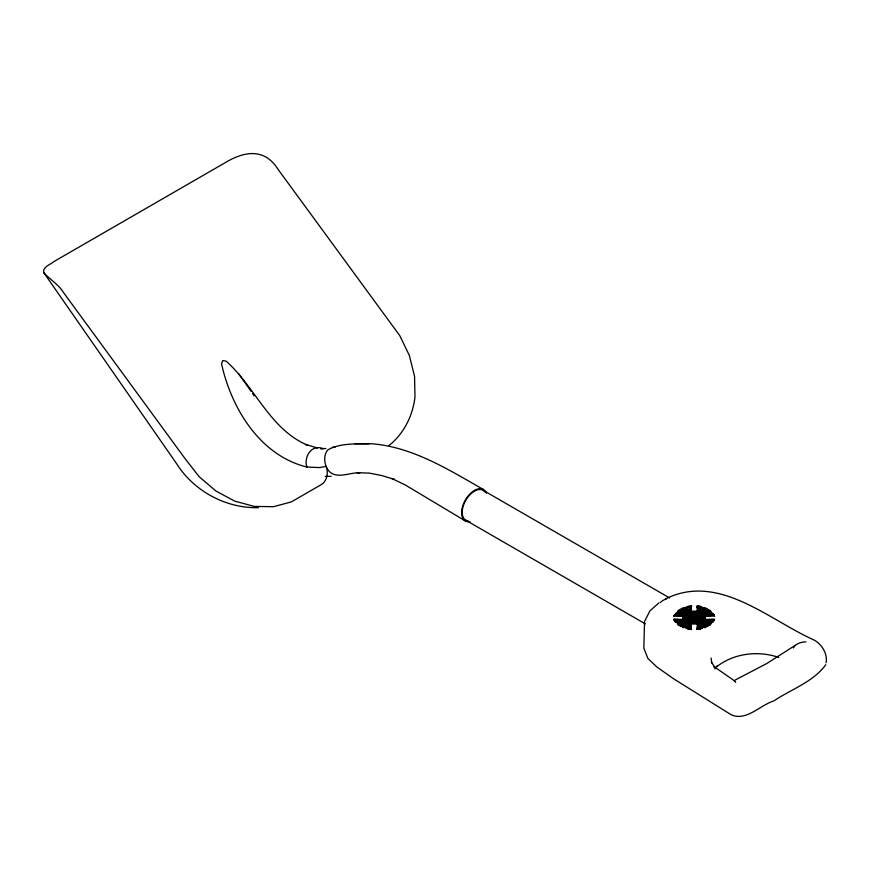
<?xml version="1.0" encoding="UTF-8"?>
<svg xmlns="http://www.w3.org/2000/svg" width="870" height="870" viewBox="0 0 870 870"><rect width="100%" height="100%" fill="white"/><g stroke="black" fill="none" stroke-linecap="round" stroke-linejoin="round"><path stroke-width="1.3" d="M680.481 610.555L680.612 612.447L678.85 612.567A2.501 1.446 0 0 1 679.633 611.512L680.481 610.555L679.633 610.849A2.501 1.446 0 0 0 678.85 611.904L678.894 612.784M707.897 625.008L707.778 623.116L709.539 622.996A2.501 1.446 0 0 1 708.745 624.051L707.897 625.008L708.745 624.714A2.501 1.446 0 0 0 709.539 623.659L709.485 622.768M681.96 623.29L681.906 625.204L684.081 625.171L683.885 623.388L681.96 623.29L681.906 625.204M682.352 612.382L683.026 613.067L683.896 612.306L682.352 612.382L682.722 613.502L683.57 613.393L684.092 610.381L681.906 610.348L681.96 612.273L683.907 612.154L684.092 610.381M706.027 623.17L705.352 622.485L704.493 623.257L706.027 623.17L705.668 622.061L704.82 622.159L704.287 625.171L706.473 625.204L706.418 623.29L704.472 623.399L704.287 625.171M688.279 616.341C687.844 614.916 693.227 616.156 688.888 616.428M688.616 618.091C681.819 615.851 691.791 615.764 687.311 618.298M682.917 618.113L683.276 615.819L684.668 615.927L684.298 618.113M705.461 617.45L705.091 619.734L703.71 619.625L703.993 618.189M705.363 618.961L705.091 615.819L703.71 615.927L703.71 619.625M681.906 610.348L681.96 612.273M706.473 625.204L706.418 623.29M826.098 662.744C827.729 653.794 822.03 644.724 814.505 640.222C768.939 620.158 718.729 572.275 665.419 598.984M680.46 624.442L680.601 623.116L678.839 622.953A2.599 1.501 0 0 0 679.557 624.018L680.471 625.008L679.557 624.671A2.599 1.501 0 0 1 678.839 623.616L678.904 622.768M707.93 611.121L707.778 612.447L709.539 612.611A2.599 1.501 0 0 0 708.822 611.545L707.908 610.555L708.822 610.881A2.599 1.501 0 0 1 709.55 611.947L709.485 612.784M685.299 612.969L685.429 610.61L686.615 611.654L685.288 612.154L685.429 610.61M702.96 624.954L703.09 623.399L701.775 623.91L702.96 624.954L703.178 622.278L704.178 621.354L703.08 623.257L700.948 623.877L701.546 621.724A2.545 1.468 0 0 1 704.047 621.321L704.178 621.354M687.159 610.892C687.626 609.87 686.115 607.989 685.723 609.816L687.159 610.892L686.811 609.957M701.231 624.671L702.123 626.617L701.231 624.671L702.655 625.084L702.123 626.617M688.833 624.007L688.812 622.811A3.969 2.295 0 0 0 683.94 621.213L678.187 622.333L675.642 620.658L677.502 620.723M691.563 622.942L691.367 624.41L691.367 623.746L697 623.746L697 624.41L696.805 622.942L691.563 622.942L691.563 623.605L696.805 623.605M697.011 611.153L696.816 612.611L697.011 611.153L691.378 611.153L691.563 612.611L691.378 611.153M714.129 620.875L714.455 619.625L712.704 619.744A24.947 14.398 0 0 1 702.829 619.734L700.48 620.103L701.546 618.82L702.829 619.07A24.947 14.398 0 0 0 712.704 619.081L714.585 619.168L712.443 621.702A7.243 4.176 0 0 1 710.975 622.344L710.779 623.594A4.013 2.316 0 0 1 708.887 624.986L706.549 626.465A3.958 2.284 0 0 1 703.721 627.118L701.524 627.988A7.341 4.241 0 0 1 699.523 628.814L696.805 629.14L697.185 627.553A24.871 14.366 0 0 0 697 622.42L696.555 621.702L697.631 621.082L698.545 622.855A26.285 15.171 0 0 1 698.697 627.085L698.458 628.096L699.36 627.966A5.96 3.436 0 0 0 700.883 627.216A5.894 3.404 0 0 0 701.503 626.694L699.795 624.845M710.779 624.258L710.801 622.387M677.665 619.266L674.098 618.907L674.054 619.875A7.297 4.219 0 0 0 677.578 622.398L677.436 622.953A3.958 2.284 0 0 0 678.578 624.584L681.123 625.932A3.98 2.295 0 0 0 685.625 627.042C686.528 628.194 692.281 630.848 691.367 628.14A24.947 14.398 0 0 1 691.378 622.442L693.172 620.071L690.356 621.691L689.834 622.876A26.285 15.171 0 0 0 689.573 626.498C691.704 629.902 686.865 628.738 686.865 626.694L688.464 625.378M714.574 616.395L713.889 615.025A7.308 4.219 0 0 0 710.812 613.165L710.942 611.947A3.958 2.284 0 0 0 709.8 610.305L707.256 608.957A3.98 2.295 0 0 0 702.753 607.858C701.851 606.705 696.109 604.052 697.022 606.76M710.812 613.165L710.942 612.611A3.958 2.284 0 0 0 709.8 610.968L707.256 609.62A3.98 2.295 0 0 0 702.753 608.521C701.785 607.347 696.25 604.748 697.022 607.412M673.804 616.395L675.946 613.861A7.243 4.176 0 0 1 677.415 613.219L677.6 611.295A4.013 2.316 0 0 1 679.503 609.903L681.841 608.434A3.958 2.284 0 0 1 684.668 607.782L686.854 606.912A7.341 4.241 0 0 1 688.866 606.075L691.574 605.759L691.193 607.336A24.871 14.366 0 0 0 691.389 612.48L691.824 613.861L690.747 614.481L689.845 612.697A26.285 15.171 0 0 1 689.682 608.478L689.943 607.51L689.029 607.597A5.894 3.404 0 0 0 688.594 607.76M680.601 623.116L680.471 625.008M707.778 612.447L707.908 610.555M706.429 612.273L706.483 610.348L704.298 610.381L704.298 611.044C706.951 609.903 707.386 613.252 704.504 612.165L704.298 610.381M683.015 617.254L683.276 615.819M696.794 629.347L697.185 628.216A24.871 14.366 0 0 0 697 623.083L696.555 621.702M684.668 615.927L684.657 619.625L683.276 619.734L682.917 617.45M686.843 617.45C685.897 616.123 689.323 617.156 687.311 617.635M687.952 621.017L686.865 620.027L689.866 621.387L691.422 620.691L691.422 621.343L689.344 621.93M825.804 664.658C813.537 681.83 790.971 689.366 773.832 700.937C760.162 705.037 745.862 721.98 730.789 714.531L673.043 678.437L656.687 666.833L647.932 658.503L643.843 648.237L644.529 621.43L649.933 610.892L658.927 602.866M684.385 610.261L684.668 608.587A2.599 1.501 0 0 0 682.83 609L682.254 610.185L684.385 610.261L684.984 608.619M703.993 625.291L703.71 626.976A2.599 1.501 0 0 0 705.559 626.552L706.125 625.367L703.993 625.291L703.406 626.933M677.589 613.176L677.6 611.958A4.013 2.316 0 0 1 679.503 610.566L681.841 609.098A3.958 2.284 0 0 1 684.668 608.434L686.854 607.564A7.341 4.241 0 0 1 688.866 606.738L691.574 606.412L691.193 608A24.871 14.366 0 0 0 691.389 613.132L691.824 613.861M707.658 625.225L707.212 626.628M702.655 625.084L702.123 625.965M687.909 616.123L684.799 615.59A26.285 15.171 0 0 0 678.524 615.449C674.228 617.189 675.555 613.589 678.187 613.219L680.471 614.144L686.06 614.35A3.969 2.295 0 0 0 688.833 611.534L688.453 610.664M675.62 615.59L677.045 614.361M700.48 619.44L703.591 619.962A26.285 15.171 0 0 0 709.866 620.114L712.639 619.908L712.769 620.636L710.192 622.344L707.908 621.419L702.318 621.213A3.969 2.295 0 0 0 699.556 624.029L699.926 624.899M693.966 612.948C693.858 610.849 697.512 614.894 694.923 612.317M691.933 622.17L691.378 623.105A24.947 14.398 0 0 0 691.367 628.803L691.683 629.619M698.458 607.456L699.937 607.815M682.254 610.185L682.83 609.663A2.599 1.501 0 0 1 684.668 609.25L684.984 609.283M706.125 625.367L705.559 625.9A2.599 1.501 0 0 1 703.71 626.313L703.406 626.28M692.737 613.731L693.51 613.165L695.337 614.231L693.51 612.502C691.454 613.219 694.619 614.764 695.337 613.567M688.083 626.596L688.812 622.148A3.969 2.295 0 0 0 683.94 620.549L679.372 621.017L678.187 622.333M690.16 616.145C688.67 618.113 691.922 616.623 689.518 616.395M687.006 614.775A3.969 2.295 0 0 0 688.833 612.197L688.442 609.446L686.876 608.206L688.594 610.718M687.42 623.225L687.474 623.148A2.545 1.468 0 0 0 686.789 621.702L684.309 621.332L684.201 622.017C684.657 622.822 687.485 624.714 687.42 623.225L684.201 621.354M700.905 611.751L703.101 612.317L704.178 614.209L701.59 613.861A2.545 1.468 0 0 1 700.905 612.415L700.959 611.675A2.545 1.468 0 0 0 701.59 613.198L704.178 613.546M700.905 612.415L702.547 612.926M710.192 622.344L708.887 620.973L702.318 620.549A3.969 2.295 0 0 0 699.556 623.366L700.361 626.672M680.971 623.007L680.971 622.344C682.993 620.995 678.894 621.289 679.448 622.692L680.971 623.007L681.667 621.517M707.408 612.556L706.712 613.383C706.299 614.698 709.441 614.046 708.93 612.861L707.408 612.556L706.712 614.046M695.739 614.959L697.011 613.122A24.947 14.398 0 0 0 697.022 607.412M682.341 623.17C683.102 621.506 684.994 624.214 682.341 623.17C682.743 620.19 684.766 623.616 684.081 625.171M705.374 613.067L704.504 612.306L706.038 612.382L705.102 613.6L704.504 611.512L706.429 611.61M706.038 612.382L705.374 613.731M714.933 668.921L717.293 665.941L716.021 667.301C733.127 653.272 758.129 650.271 778.726 657.437M692.65 621.267L693.172 620.734L690.356 622.354L689.834 623.54A26.285 15.171 0 0 0 689.573 627.161L689.823 628.836M389.053 445.483C404.006 433.532 412.782 415.784 414.979 396.937L414.544 376.34L409.378 355.515L399.787 335.668L277.856 169.095C263.577 146.573 242.317 152.043 223.666 163.571L54.092 261.468C50.677 264.502 42.652 266.72 43.663 272.495L176.73 463.851C194.032 491.256 226.059 508.471 258.466 507.667M698.719 617.515L703.558 615.59A26.285 15.171 0 0 1 710.877 615.503L712.541 615.655L712.747 614.905L710.203 613.219L704.439 614.35A3.969 2.295 0 0 1 699.567 612.752L699.915 609.522L701.514 608.206L698.566 606.716L698.817 609.054A26.285 15.171 0 0 1 698.556 612.687L698.023 613.861L695.217 615.481M692.716 615.721L693.444 614.666C692.727 615.862 689.551 614.318 691.606 613.6C690.519 614.622 692.727 616.406 692.65 614.644L691.422 614.231L692.65 614.644M693.51 612.502C692.422 613.524 694.63 615.307 694.543 613.546L693.325 613.132L694.543 613.546M679.448 622.692L681.667 622.18M708.93 612.861L706.712 613.383M702.329 628.096L701.524 628.651M700.1 610.881L699.567 613.415A3.991 2.305 0 0 0 701.427 614.796M688.583 625.465L688.431 624.573M712.747 614.905L710.877 614.84A26.285 15.171 0 0 0 703.558 614.927L698.719 616.863L702.808 615.829A24.871 14.355 0 0 1 710.714 615.634L714.281 615.993L714.324 615.025A7.297 4.219 0 0 0 710.812 612.502M684.201 613.546L687.43 611.686L686.843 613.176A2.545 1.468 0 0 1 684.331 613.567L684.331 614.231A2.545 1.468 0 0 0 686.843 613.839L687.43 611.686M689.823 628.173L686.865 626.694M686.615 610.99L685.288 611.49M701.775 624.562L703.09 624.062M795.071 645.442L766.677 663.582L735.237 679.981M713.248 621.822L712.443 622.365A7.243 4.176 0 0 1 711.975 622.605M689.247 617.743L689.247 614.959L690.28 614.361L692.118 615.427L691.106 616.678L690.682 615.036L689.66 615.199L689.627 617.526L687.789 616.46L687.909 615.46L685.549 615.819A24.947 14.398 0 0 0 675.675 615.819L673.804 615.732L675.946 613.198A7.243 4.176 0 0 1 677.415 612.556L677.589 612.513M690.747 614.481L691.824 613.198M686.734 619.19L685.723 617.95L686.734 619.19L684.549 618.342L684.549 617.678L686.365 617.787L686.365 618.45M686.767 616.961L687.528 617.091L687.55 618.722C680.286 615.133 692.411 619.059 685.723 617.95M687.409 616.025L689.627 616.863L687.409 616.025L687.409 616.678M684.549 618.342L684.897 617.472M692.118 616.09L690.28 615.025L689.66 615.862M689.279 616.841L690.682 615.036M687.572 617.135L686.202 617.026M686.941 617.722L687.572 617.798L685.364 617.211M690.976 617.037L690.976 616.373L691.9 616.743L689.964 616.961L692.118 615.427M684.549 617.678L686.734 618.526M693.346 615.003L692.335 616.254L693.346 615.003L693.966 616.591L692.596 617.385L693.966 615.927L696.816 617.569L696.283 617.885M685.723 618.603L687.55 618.722M686.854 620.321L689.66 618.037L684.82 619.962A26.285 15.171 0 0 1 677.502 620.06L675.675 619.951L678.187 621.68M693.977 615.547L692.977 616.123L692.335 615.59M686.865 620.027L687.474 619.679C689.638 619.418 689.638 621.669 687.474 620.343L686.865 620.691M689.192 620.68L688.039 619.353L691.422 620.691M690.334 618.026L691.008 619.69L691.008 619.038L688.877 619.527L690.334 618.026L693.183 619.668L691.139 620.81L692.041 619.625L692.041 620.288L690.747 620.517L690.171 619.516L690.747 620.517M690.508 618.581L691.171 617.537L692.705 618.668L691.171 618.2M692.705 618.668L691.813 617.83L692.346 616.863L695.206 618.505L694.662 619.483M692.596 617.385L693.303 617.787L694.14 617.308L694.14 615.829L696.033 615.405L698.229 617.417M695.478 615.057L695.869 616.036L696.033 614.742L698.229 616.765L694.14 615.829M700.35 616.199L696.413 614.514L698.882 616.384L699.382 616.09L697.979 615.068L699.839 616.493L700.35 615.536L699.023 614.459L699.034 615.732L696.413 615.177L698.055 616.428M700.796 615.275L700.796 615.938L701.307 615.645L697.544 614.524L697.544 613.861L701.307 614.981L699.023 614.459M688.039 620.016L688.572 619.038M688.877 619.527L690.334 618.69L693.183 620.332M691.813 617.83L692.346 616.863M694.14 616.493L696.37 615.797L697.207 617.156L695.989 616.678L695.989 616.014L697.207 616.504M688.877 618.875L690.443 618.711M692.596 616.721L694.14 616.645M695.989 616.678L696.37 615.797M690.171 620.179L691.585 619.364L691.585 620.027M689.736 620.995C690.106 622.572 689.562 619.483 689.736 620.995L690.312 621.332M694.108 619.146L694.108 619.799L693.586 618.2L694.108 619.146L693.39 619.549L692.944 618.57L690.508 617.928M695.206 618.505L691.813 617.167M697.979 615.068L700.35 615.536M695.402 618.777L694.412 620.005L695.402 618.777L696.696 620.734L695.543 619.886L695.163 620.767M696.479 618.146L698.414 617.939L696.479 618.146L697.403 619.19L698.414 618.603M696.479 618.809L698.153 618.516M696.054 619.309L695.032 619.886L694.412 619.342M692.727 621.506L692.357 622.376L692.727 621.506L694.956 622.333L693.531 621.039L695.641 621.941M695.543 619.886L693.879 621.506L694.912 620.245L697.381 621.604L694.945 620.701M694.097 622.713L694.119 621.637L695.282 622.159L697.381 620.941L697.153 620.332L698.175 620.484L696.337 619.429L696.75 621.963L695.739 622.55L695.978 621.3L695.337 621.669M699.045 619.462L699.578 620.332L696.892 619.766L697.272 618.885L698.654 619.679L699.513 619.19L698.131 618.385L698.131 619.048M698.131 618.385L700.274 618.744L700.731 619.668L700.263 617.156L701.633 618.483L701.22 619.386L698.925 618.592L700.122 618.255L700.687 616.906L702.09 618.385M700.687 616.906L698.925 617.928L701.633 618.483M700.926 616.776L702.851 617.287L702.851 617.939L700.926 617.439L700.926 616.776L702.09 617.722M701.448 616.471L703.591 618.015L701.448 616.471L702.851 617.287M693.39 622.724L694.282 623.388L693.39 622.061L693.39 622.724C697.99 624.399 689.432 619.962 695.641 622.605L695.685 621.126L695.097 622.126M695.957 620.299L696.337 619.429M694.717 621.919L695.315 620.908L695.282 622.811L694.119 622.3M701.785 617.102L702.71 617.863L700.383 617.091L700.165 618.679L700.959 618.983L700.426 617.863L700.959 618.32M698.273 620.56L697.892 620.125L700.731 619.005M693.923 623.594L694.282 622.724M703.591 617.352L703.09 618.298M700.274 619.407L699.893 618.972M696.555 622.354L697.631 621.082M695.337 614.231L694.445 614.666M702.144 608.935L701.231 610.892L702.677 610.479L702.144 608.935L702.677 610.479M702.144 609.598L701.231 610.892M686.245 626.628L687.148 624.671L685.712 625.084L686.245 626.628L687.148 624.671M709.833 614.176L704.439 615.014M701.514 608.206L699.915 610.185L700.1 611.545M686.865 627.357L687.452 627.085M687.485 612.404L685.582 612.958M700.948 623.214L703.08 622.594M701.775 611.001L702.96 610.61L703.112 612.165L701.775 611.664L701.775 611.001L703.112 611.501L703.101 612.969M701.775 611.664L702.96 610.61M686.615 623.899L685.419 624.954L686.615 623.899L685.277 623.399L685.419 624.29M483.502 489.538C448.605 469.735 412.761 446.941 371.664 443.754C357.255 444.146 340.464 442.623 327.653 449.997C323.281 455.597 324.14 463.775 327.772 469.539C334.972 480.36 349.631 472.269 359.843 472.736L357.026 472.714L369.261 473.106L381.702 475.531L394.469 479.403L391.859 478.543L404.974 484.797L465.374 520.956M710.192 621.68L712.639 619.908M701.231 610.229L702.677 609.816M686.604 625.519L687.148 625.334M689.66 618.037L685.582 619.07A24.871 14.355 0 0 1 677.665 619.266M689.66 618.7L685.582 619.734A24.871 14.355 0 0 1 677.665 619.929L674.098 619.57L674.054 620.527M699.621 617.221L701.187 616.808M690.747 613.818L689.845 612.034A26.285 15.171 0 0 1 689.682 607.815L689.932 606.803L689.029 606.934A5.894 3.404 0 0 0 686.876 608.206M697.631 621.735L698.545 623.518A26.285 15.171 0 0 1 698.697 627.748L698.436 628.705L699.36 628.629A5.96 3.436 0 0 0 700.883 627.879A5.894 3.404 0 0 0 701.503 627.357L701.503 626.694M684.201 622.017L684.962 621.941M683.994 615.014L678.654 614.22M678.894 612.121L680.481 611.24M709.485 623.431L707.908 624.312M679.459 612.861L680.982 612.556L681.688 613.383C680.655 615.351 677.752 611.838 681.688 613.383M679.459 613.524L680.982 613.219L681.688 614.046M708.93 622.039L707.408 622.344C705.32 620.962 709.496 621.311 708.93 622.702L707.408 623.007L706.69 621.517M708.887 625.65L707.658 625.889M691.563 611.947L694.184 611.74M691.378 611.806L697.011 611.817M706.69 622.18L708.93 622.702M685.93 620.506L684.82 620.625A26.285 15.171 0 0 1 681.688 620.81M703.417 608.608L704.004 609.598L706.135 609.533L706.135 610.185L704.004 610.261L703.797 608.587A2.501 1.446 0 0 1 705.635 609.043L706.135 609.533M684.375 625.291L682.254 625.367L682.754 626.52A2.501 1.446 0 0 0 684.581 626.976L684.375 625.291L684.973 626.944M684.375 625.954L682.254 626.03M703.71 616.591L705.091 616.482L705.363 617.254M683.015 618.298L684.657 619.625M681.96 611.61L683.907 611.501M706.418 623.953L704.472 624.062M675.62 614.927L678.524 614.785A26.285 15.171 0 0 1 684.799 614.927L687.909 615.46M682.352 613.045L683.896 612.958M706.027 622.518L704.493 622.594M703.417 609.272L703.797 609.25A2.501 1.446 0 0 1 705.635 609.707L706.135 610.185M684.973 626.28L684.581 626.313A2.501 1.446 0 0 1 682.754 625.856L682.254 625.367M681.906 611.012L684.092 611.044M684.081 624.508L681.906 624.54M706.473 624.54L704.287 624.508M325.902 448.507L320.584 448.648L323.172 448.702C311.645 443.656 303.565 457.022 306.871 467.016L319.562 467.581L326.098 466.363A14.083 11.179 82.4 0 1 321.465 484.503L291.309 501.914L273.441 506.699L254.16 506.405L234.595 501.076L215.923 491.017L199.263 476.825L185.582 459.338L63.662 292.766C58.649 284.338 49.84 279.618 43.663 272.495M325.282 476.455L331.176 476.281M682.254 609.533L684.385 609.598M706.125 626.03L703.993 625.954M368.934 443.722L355.069 443.667M332.296 447.31L334.993 447.354M683.885 624.051L681.96 623.942M694.184 612.404L695.478 612.447M704.504 612.969L706.038 613.045M682.341 622.518L683.885 622.594M683.276 616.482L684.668 616.591M703.71 618.961L705.091 619.07M702.481 620.517L703.591 620.625A26.285 15.171 0 0 0 706.712 620.81M695.478 611.784L696.816 611.947M694.271 614.677L692.89 614.057M707.778 611.784L709.485 612.121M707.408 613.219L708.93 613.524M680.971 622.344L679.448 622.039M680.601 623.779L678.904 623.431M679.437 625.639L681.123 626.596M805.848 641.842C801.792 642.016 797.333 643.082 794.451 646.192A17.672 10.832 56.7 0 0 793.44 647.987M685.723 609.816L687.159 610.229M704.178 622.017L704.047 621.985A2.545 1.468 0 0 0 703.351 621.93M317.496 448.061L305.609 444.396L307.675 445.277C269.852 429.291 255.16 387.009 226.189 361.17L222.753 360.55L221.545 363.845C231.344 408.269 259.912 455.51 306.871 467.016L306.751 466.092M685.288 622.583L685.277 624.062L686.615 624.562M685.429 611.273L686.615 611.654M702.96 624.29L701.775 623.91M701.231 625.334L702.014 625.584M687.768 629.119L688.833 629.488M686.245 622.126L686.789 622.365A2.545 1.468 0 0 1 687.474 623.812M734.313 680.797L735.694 682.341M712.769 620.636L709.866 620.778A26.285 15.171 0 0 1 707.767 620.821M711.105 614.242L712.747 615.568M483.089 490.267L669.704 598.005M701.448 617.135L702.851 617.939M693.542 613.622L694.543 614.209M691.606 613.6L693.444 614.666M693.444 615.318L691.606 614.264L690.834 614.829L691.346 615.416M691.639 614.72L692.65 615.297M693.966 616.591L696.816 618.233M696.892 619.103L698.273 619.897M690.084 615.373L691.596 615.547M690.084 616.036L690.312 614.829M695.163 620.103L697 621.822M694.912 620.908L696.75 621.963M693.879 620.843L694.293 621.745L694.912 620.245M694.717 621.256L695.978 621.963M691.139 620.147L691.748 621.158M688.039 619.353L691.422 621.343M465.787 520.227L645.366 623.91M686.832 628.651L686.038 628.096M734.737 680.992L713.791 666.485L715.107 667.888L711.432 662.146M700.676 608.206L701.514 608.869M703.471 613.665L704.178 614.209M692.357 621.724L693.923 622.931M697.544 613.861L699.034 615.068M695.402 619.429L696.054 619.962M696.37 616.46L697.207 617.156M693.346 615.666L693.977 616.21M688.866 621.658L688.692 620.43M700.263 617.82L701.633 619.146M238.619 373.687L251.147 391.402M686.245 625.965L685.712 625.084M252.604 393.621L254.062 395.839M693.39 620.212L692.944 618.57M703.71 615.927L704.069 618.113M684.385 618.189L684.657 618.961M700.905 623.823L701.546 622.387A2.545 1.468 0 0 1 702.677 621.996M696.805 622.942L697 623.746M685.277 624.062L685.419 624.954M711.094 658.057L711.769 662.983M710.203 613.219L710.203 613.883M707.778 623.116L707.778 623.779M707.658 609.674L707.658 610.338M707.408 622.344L707.408 623.007M706.483 610.348L706.483 611.012M705.559 614.035L705.559 614.698M705.559 620.854L705.559 621.517M705.352 621.822L705.352 622.485M705.091 615.819L705.091 616.482M704.004 609.598L704.004 610.261M702.753 607.858L702.753 608.521M702.753 627.042L702.753 627.705M701.753 616.297L701.785 617.765M701.546 618.82L701.546 619.483M701.209 616.612L701.209 617.276M701.22 618.722L701.22 619.386M700.089 624.018L700.089 624.671M699.839 615.829L699.839 616.493M699.687 617.841L699.687 618.505M699.513 619.19L699.491 620.386L698.338 621.049L698.338 620.386M699.328 617.7L699.328 618.363M699.121 619.407L699.045 620.125M698.654 619.679L698.654 620.343M698.588 628.162L698.588 628.825M698.066 613.557L698.066 614.22M697.479 617.58L697.479 618.233M697.403 618.526L697.403 619.19M697.272 618.885L697.272 619.549M697.153 620.332L697.153 620.995M696.935 614.209L696.935 614.872M696.033 614.742L696.033 615.405M695.26 615.721L695.26 616.384M695.206 612.088L695.108 613.154M694.956 622.333L694.956 622.996M694.706 615.503L694.706 616.167M694.597 622.539L694.597 623.203M693.531 621.039L693.531 621.702M693.303 617.124L693.303 617.787M693.162 621.256L693.162 621.919M691.106 616.014L691.106 616.678M690.28 614.361L690.28 615.025M689.79 606.738L689.79 607.401M689.518 619.244L689.518 619.908M688.3 610.881L688.3 611.545M688.29 624.018L688.29 624.671M687.474 619.679L687.474 620.343M687.191 616.917L687.191 617.58M687.202 618.265L687.202 618.929M686.941 617.058L686.985 618.135M686.376 618.733L686.376 619.396M686.256 608.935L686.256 609.598M685.636 607.858L685.636 608.521M685.712 617.004L685.712 617.667M685.625 627.042L685.625 627.705M683.276 619.07L683.276 619.734M683.026 613.067L683.026 613.731M683.004 621.832L683.004 622.496M682.83 614.035L682.83 614.698M682.819 620.854L682.819 621.517M680.982 612.556L680.982 613.219M680.731 609.674L680.731 610.338M680.721 625.225L680.721 625.889M680.612 611.784L680.612 612.447M678.187 613.219L678.187 613.883M677.578 622.398L677.436 623.616A3.958 2.284 0 0 0 678.578 625.247M675.751 614.981L675.751 615.645M698.817 608.402A26.285 15.171 0 0 1 698.556 612.023L698.023 613.198L695.217 614.829L697.011 612.458A24.947 14.398 0 0 0 697.022 606.76M704.765 616.308A24.871 14.355 0 0 1 710.714 616.297M680.644 620.821A26.285 15.171 0 0 1 678.546 620.778M677.643 616.297A24.947 14.398 0 0 1 685.549 616.482M686.876 608.869A5.894 3.404 0 0 1 687.507 608.347M683.537 627.694A3.98 2.295 0 0 1 682.591 627.455M675.936 622.354A7.297 4.219 0 0 1 675.511 622.093M675.131 621.811A7.297 4.219 0 0 1 674.5 621.191M705.711 627.487A3.958 2.284 0 0 1 704.754 627.716M700.589 629.119A7.341 4.241 0 0 1 699.523 629.478M710.377 624.812A4.013 2.316 0 0 1 709.746 625.28M470.05 521.696A18.139 10.473 -60 0 1 465.374 500.011A18.139 10.473 -60 0 1 486.493 493.225M468.321 521.01A17.302 9.983 -60 0 1 465.787 500.25A17.302 9.983 -60 0 1 485.036 492.072M660.243 602.529A17.302 9.983 -60 0 1 666.572 598.875"/></g></svg>
